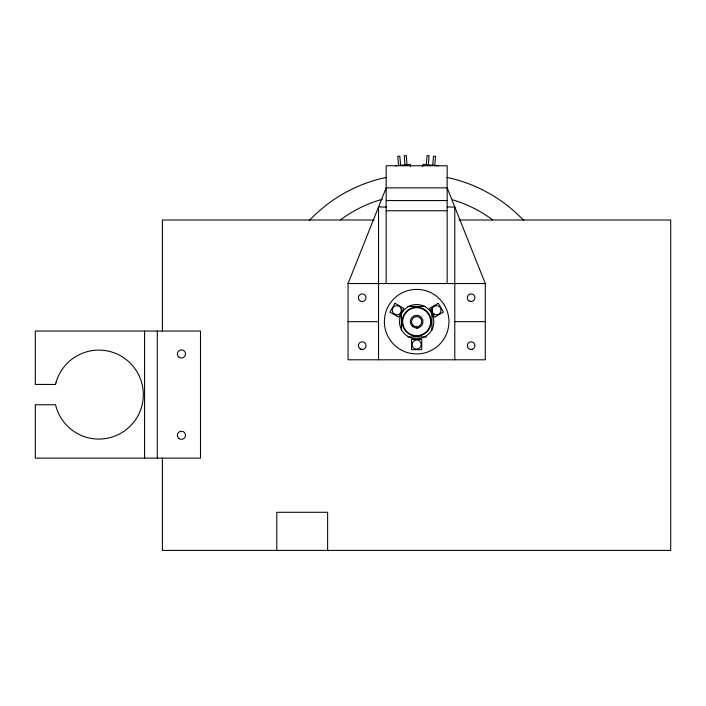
<?xml version="1.0" encoding="UTF-8"?>
<svg xmlns="http://www.w3.org/2000/svg" width="706" height="706" viewBox="0 0 706 706"><rect width="100%" height="100%" fill="white"/><g stroke="black" fill="none" stroke-linecap="round" stroke-linejoin="round"><path stroke-width="1.06" d="M422.726 166.519L422.912 164.41L438.099 165.733M426.283 164.701L427.077 155.585L429.098 155.761L428.304 164.877M432.707 165.266L433.51 156.15L435.531 156.326L434.737 165.442M348.04 283.547L386.164 187.867L447.163 187.867L485.287 283.547L485.287 359.795L348.04 359.795L348.04 283.547L485.287 283.547M395.219 165.733L410.407 164.41L410.592 166.519M386.164 200.575L447.163 200.575M386.164 207.008L378.54 207.008L378.54 359.795M447.163 207.008L454.788 207.008L454.788 359.795M386.164 210.741L447.163 210.741M374.092 220.007L162.38 220.007L162.38 331.246M458.988 220.007L670.7 220.007L670.7 550.415L162.38 550.415L162.38 457.903M407.944 306.422L425.374 306.422M348.04 321.671L378.54 321.671M454.788 321.671L485.287 321.671M407.944 336.921L426.468 336.921M407.044 164.701L406.241 155.585L404.22 155.761L405.015 164.877M400.611 165.266L399.817 156.15L397.787 156.326L398.59 165.442M447.163 283.547L447.163 165.76L386.164 165.76L386.164 283.547M431.913 307.507L431.913 330.382M401.414 308.601L401.414 330.382M327.628 550.415L327.628 512.291L276.796 512.291L276.796 550.415M157.297 331.052L157.297 458.132M144.589 331.052L144.589 458.132M340.53 219.831A127.08 127.08 0 0 1 382.343 199.277M452.696 199.842A127.08 127.08 0 0 1 492.55 219.831M418.499 327.716A6.354 6.354 0 0 1 416.54 328.025M470.373 349.691A3.936 3.936 0 0 1 472.526 349.62M360.554 349.62A3.936 3.936 0 0 1 362.707 349.691M309.263 220.572A147.413 147.413 0 0 1 386.173 177.418M446.907 177.418A147.413 147.413 0 0 1 523.817 220.572M55.986 382.687L55.553 384.426L35.3 384.426L35.3 331.052L200.504 331.052L200.504 458.132L35.3 458.132L35.3 404.759L55.553 404.759L55.986 406.488A44.478 44.478 0 0 0 124.459 430.951A44.478 44.478 0 0 0 124.459 358.233A44.478 44.478 0 0 0 55.986 382.687M394.989 303.289L389.906 312.096L398.714 317.179L403.797 308.372L394.989 303.289M438.329 303.289L429.53 308.372L434.614 317.179L443.412 312.096L438.329 303.289M421.747 339.462L411.58 339.462L411.58 349.629L421.747 349.629L421.747 339.462M179.103 357.254A4.068 4.068 0 0 0 185.493 354.288A4.068 4.068 0 0 0 179.73 350.238A4.068 4.068 0 0 0 179.103 357.254M179.103 438.585A4.068 4.068 0 0 0 185.493 435.62A4.068 4.068 0 0 0 179.73 431.569A4.068 4.068 0 0 0 179.103 438.585M359.716 300.606A3.812 3.812 0 0 0 365.955 298.435A3.812 3.812 0 0 0 360.951 294.12A3.812 3.812 0 0 0 359.716 300.606M468.625 348.508A3.812 3.812 0 0 0 474.856 346.337A3.812 3.812 0 0 0 469.861 342.022A3.812 3.812 0 0 0 468.625 348.508M360.069 348.773A3.812 3.812 0 0 0 366.008 345.905A3.812 3.812 0 0 0 360.545 342.189A3.812 3.812 0 0 0 360.069 348.773M468.969 300.871A3.812 3.812 0 0 0 474.917 297.994A3.812 3.812 0 0 0 469.455 294.287A3.812 3.812 0 0 0 468.969 300.871M413.151 325.351A5.083 5.083 0 0 0 421.597 322.871A5.083 5.083 0 0 0 415.225 316.791A5.083 5.083 0 0 0 413.151 325.351M412.736 326.666A6.354 6.354 0 0 0 422.947 322.571A6.354 6.354 0 0 0 414.298 315.767A6.354 6.354 0 0 0 412.736 326.666M409.065 333.409A13.979 13.979 0 0 0 430.625 322.377A13.979 13.979 0 0 0 410.292 309.228A13.979 13.979 0 0 0 409.065 333.409M409.418 334.212A14.491 14.491 0 0 0 431.145 321.671A14.491 14.491 0 0 0 409.418 309.122A14.491 14.491 0 0 0 409.418 334.212M434.181 314.196A4.571 4.571 0 0 0 441.047 310.234A4.571 4.571 0 0 0 434.181 306.272A4.571 4.571 0 0 0 434.181 314.196M394.566 314.196A4.571 4.571 0 0 0 401.423 310.234A4.571 4.571 0 0 0 394.566 306.272A4.571 4.571 0 0 0 394.566 314.196M408.086 336.524A17.156 17.156 0 0 0 433.819 321.671A17.156 17.156 0 0 0 408.086 306.81A17.156 17.156 0 0 0 408.086 336.524M400.523 349.62A32.282 32.282 0 0 0 448.937 321.671A32.282 32.282 0 0 0 400.523 293.714A32.282 32.282 0 0 0 400.523 349.62M414.369 348.508A4.571 4.571 0 0 0 421.235 344.546A4.571 4.571 0 0 0 414.369 340.583A4.571 4.571 0 0 0 414.369 348.508"/></g></svg>
